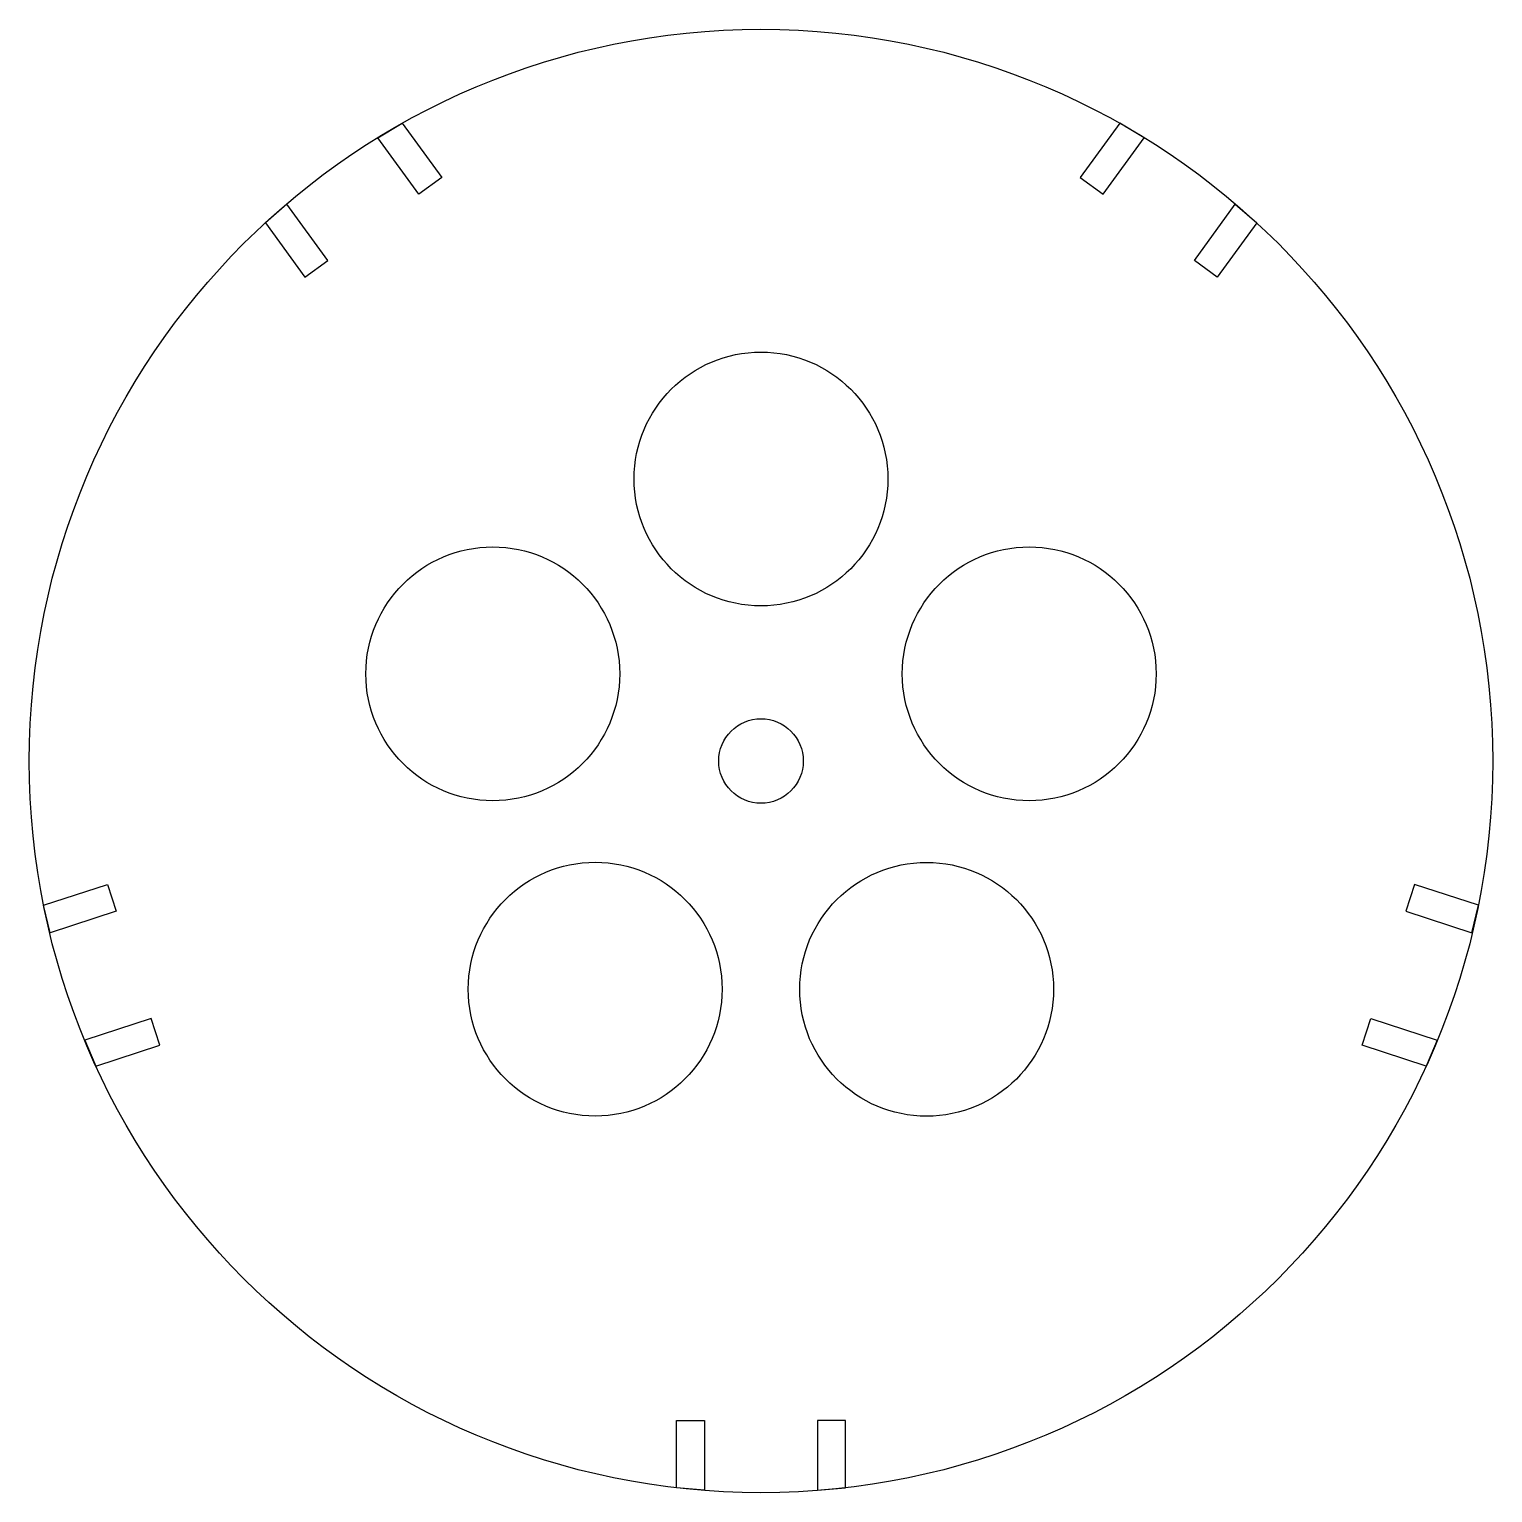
# Model space of a CAD drawing. Header units: millimetres. Extents: x 184.9 to 236.8, y 390.3 to 442.2.
import ezdxf

# ---------------------------------------------------------------- set-up
doc = ezdxf.new("R2010")
doc.units = ezdxf.units.MM
doc.header["$MEASUREMENT"] = 0
doc.layers.add('Plates$MO v2.6$Tickler Pads$v2', color=178, linetype='Continuous', true_color=0x000000)

msp = doc.modelspace()

# ---------------------------------------------------------------- linework, layer by layer
at = {"layer": 'Plates$MO v2.6$Tickler Pads$v2'}
for points in [[(198.164, 438.9), (199.565, 436.972), (198.756, 436.385), (197.304, 438.382)], [(223.605, 438.9), (222.204, 436.972), (223.013, 436.385), (224.464, 438.382)], [(193.31, 435.374), (194.711, 433.446), (195.52, 434.033), (194.068, 436.031)], [(228.459, 435.374), (227.058, 433.446), (226.249, 434.033), (227.7, 436.031)], [(185.448, 411.178), (187.715, 411.914), (188.024, 410.963), (185.676, 410.201)], [(236.32, 411.178), (234.054, 411.914), (233.745, 410.963), (236.093, 410.201)], [(187.302, 405.472), (189.569, 406.208), (189.26, 407.159), (186.912, 406.396)], [(234.466, 405.472), (232.2, 406.208), (232.509, 407.159), (234.857, 406.396)], [(207.884, 390.518), (207.884, 392.901), (208.884, 392.901), (208.884, 390.432)], [(213.884, 390.518), (213.884, 392.901), (212.884, 392.901), (212.884, 390.432)]]:
    msp.add_lwpolyline(points, close=True, dxfattribs=at)
for centre, radius in [((210.884, 416.288), 25.944), ((210.884, 426.288), 4.5), ((201.374, 419.379), 4.5), ((220.395, 419.379), 4.5), ((210.884, 416.288), 1.5), ((205.006, 408.198), 4.5), ((216.756, 408.194), 4.5)]:
    msp.add_circle(centre, radius, dxfattribs=at)

doc.saveas('drawing.dxf')
